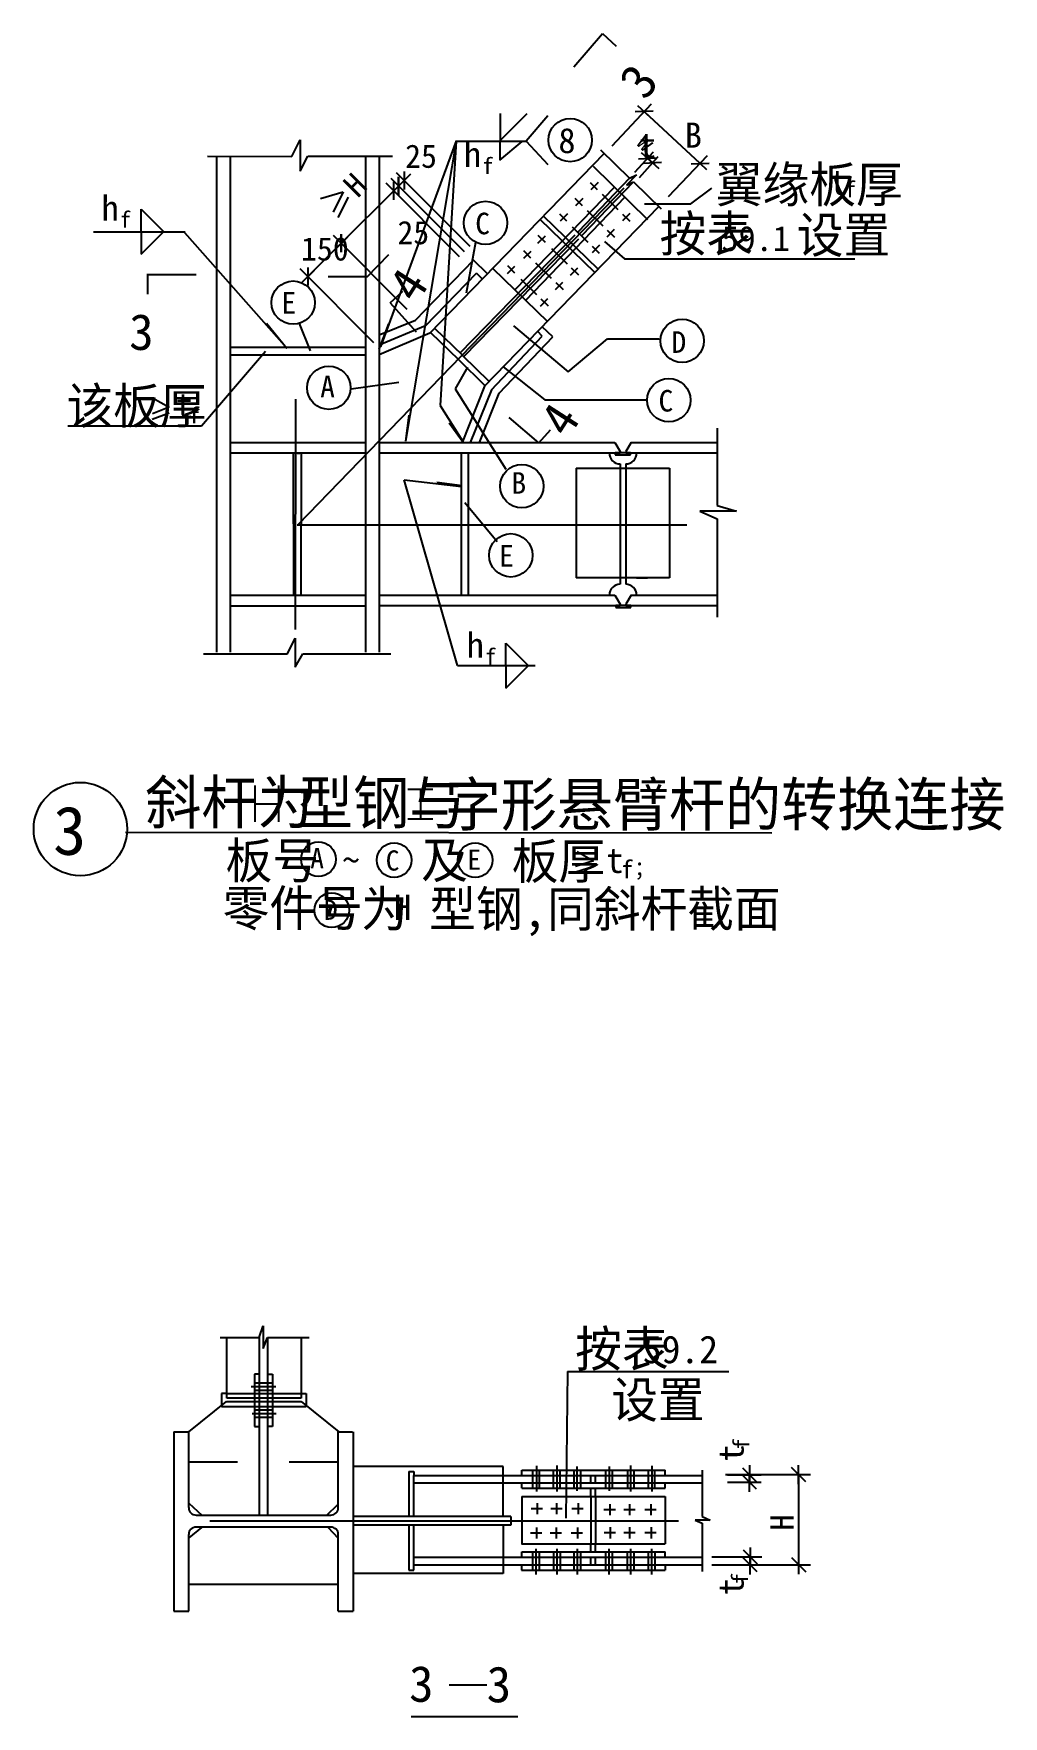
# Model space of a CAD drawing. Header units: metres. Extents: x 1283 to 9945, y 6084 to 12694.
# Drawn here: x 7247 to 9945, y 7917 to 12601 of the extents above; entities that cross this region are included whole.
import ezdxf

# ---------------------------------------------------------------- set-up
doc = ezdxf.new("R2010")
doc.units = ezdxf.units.M
for name, color, linetype in [('BOR', 3, 'Continuous'), ('CENTER', 7, 'Continuous'), ('FRAMING', 2, 'Continuous'), ('HIDDEN', 3, 'Continuous'), ('Z', 4, 'Continuous')]:
    doc.layers.add(name, color=color, linetype=linetype)

# ---------------------------------------------------------------- blocks, each defined once
blk = doc.blocks.new('CC')
blk.add_line((-24.24, 0), (24.24, 0))
at = {"layer": 'FRAMING', "color": 6}
blk.add_line((-17.83, -17.83), (17.83, 17.83), dxfattribs=at)

msp = doc.modelspace()

# ---------------------------------------------------------------- linework, layer by layer
for p, q in [((8544.39, 12304.04), (8619.64, 12379.21)), ((8544.39, 12378.67), (8544.39, 12304.04)), ((8677.07, 12372.17), (8617.41, 12302.25)), ((8856.51, 12288.38), (8965.92, 12406.08)), ((8963.29, 12367.6), (8927.75, 12400.58)), ((8946.25, 12383.41), (9100.52, 12240.23)), ((7965.05, 12259.17), (7988.31, 12305.25)), ((7988.31, 12305.25), (7988.31, 12217.86)), ((8422, 12302.53), (8211.72, 11729.31)), ((8421.89, 12302.25), (8280.95, 11466.4)), ((8422.34, 12301.42), (8377.72, 11565.66)), ((8421.83, 12302.25), (8617.41, 12302.25)), ((8543.62, 12300.67), (8543.62, 12248.91)), ((8543.62, 12248.91), (8605.85, 12300.67)), ((8617.41, 12302.25), (8677.35, 12237.25)), ((8824.13, 12277.66), (8904.89, 12199.01)), ((7730.71, 12260.05), (7965.05, 12259.17)), ((7988.31, 12217.86), (8009.81, 12260.05)), ((8009.81, 12260.05), (8245.02, 12260.05)), ((8919.11, 12215.23), (8970.92, 12271.82)), ((8932.52, 12200.61), (8984.62, 12258.81)), ((8954, 12254.53), (8953.26, 12255.2)), ((8954.75, 12253.86), (8968.74, 12241.24)), ((8969.49, 12240.57), (8970.23, 12239.9)), ((9013.32, 12148.12), (9121.66, 12261.53)), ((8431.9, 11979.79), (8227.57, 12184.69)), ((8445.37, 11993.33), (8241.09, 12198.17)), ((8460.82, 12008.85), (8256.6, 12213.64)), ((8277.79, 12192.4), (8262.28, 12176.93)), ((8278.5, 12193.1), (8279.2, 12193.81)), ((8924.15, 12207.65), (8896.06, 12179.36)), ((8896.06, 12179.36), (8915.75, 12188.34)), ((8904.89, 12199.01), (8924.15, 12207.65)), ((8915.75, 12188.34), (8992.57, 12113.61)), ((8045.21, 12141.95), (8107.73, 12160.95)), ((8107.73, 12160.95), (8079.63, 12103.69)), ((8121.51, 12146.12), (8093.42, 12088.86)), ((8248.05, 12162.74), (8103.3, 12018.4)), ((8248.05, 12162.74), (8247.34, 12162.03)), ((8262.28, 12176.93), (8248.76, 12163.45)), ((8261.57, 12176.22), (8260.86, 12175.52)), ((8262.99, 12177.64), (8263.69, 12178.34)), ((9074.87, 12127.65), (9133.67, 12171.17)), ((7545.93, 12049.59), (7545.93, 12112.83)), ((7545.93, 12112.83), (7608.96, 12049.59)), ((8946.38, 12127.65), (9074.87, 12127.65)), ((7413.62, 12049.04), (7668.02, 12049.04)), ((7545.93, 12050.65), (7545.93, 11987.41)), ((7545.93, 11987.41), (7608.96, 12050.65)), ((7952.31, 11724.66), (7667.65, 12046.37)), ((8101.88, 12016.98), (8010.3, 11925.66)), ((8286.31, 11833.46), (8081.41, 12038.93)), ((8476.5, 12019.3), (8449.83, 11878.42)), ((8835.13, 12022.3), (8890.53, 11974.42)), ((8193.68, 11740.36), (7988.41, 11946.2)), ((8890.53, 11974.42), (9531.71, 11974.42)), ((7985.38, 11794.57), (8015.86, 11718.42)), ((8581.6, 11787.47), (8733.68, 11660.01)), ((7891.39, 11716.28), (7713.42, 11508.61)), ((8733.68, 11660.01), (8843.25, 11751.52)), ((8843.25, 11751.52), (8987.16, 11751.52)), ((8453.64, 11672.82), (8419.35, 11611.9)), ((8553.16, 11673.1), (8669.27, 11581.59)), ((8129.77, 11611.9), (8263.13, 11630.93)), ((8419.35, 11611.9), (8560.32, 11388.34)), ((8764.11, 11581.59), (8950.54, 11581.59)), ((8377.72, 11565.66), (8440, 11467.65)), ((7713.42, 11508.61), (7342.27, 11508.61)), ((9148.75, 11502.62), (9148.75, 11287.84)), ((8277.47, 11358.71), (8436.82, 11340.34)), ((8426.37, 10841.88), (8277.47, 11358.71)), ((8446.42, 11295.78), (8536.43, 11187.55)), ((9202.48, 11271.74), (9100.4, 11271.74)), ((9100.4, 11271.74), (9148.75, 11250.26)), ((9148.75, 11287.84), (9202.48, 11271.74)), ((9148.75, 11250.26), (9148.75, 10976.42)), ((7952.65, 10874.64), (7974.31, 10918.5)), ((7974.31, 10918.5), (7974.31, 10837.06)), ((7719.14, 10874.64), (7952.65, 10874.64)), ((7974.31, 10837.06), (7995.8, 10874.64)), ((7995.8, 10874.64), (8240.31, 10874.64)), ((8560.57, 10841.28), (8560.57, 10904.51)), ((8560.57, 10904.51), (8623.61, 10841.28)), ((8426.37, 10841.88), (8641.79, 10841.88)), ((8560.57, 10779.1), (8623.61, 10842.33)), ((8560.57, 10842.33), (8560.57, 10779.1)), ((8759.22, 10324.19), (8804.44, 10298.55)), ((8804.44, 10298.55), (8754.33, 10282.68)), ((8805.66, 10282.68), (8755.55, 10266.81)), ((7874.27, 8971.77), (7885.37, 9003.41)), ((7885.37, 9003.41), (7885.37, 8940.79)), ((7765.88, 8971.77), (7874.27, 8971.77)), ((7783.38, 8971.77), (7783.32, 8802.17)), ((7885.37, 8940.79), (7897.24, 8971.77)), ((7897.24, 8971.77), (8013.44, 8971.77)), ((7991.48, 8971.77), (7991.41, 8802.17)), ((8731.74, 8877.02), (8727.27, 8468.11)), ((8731.7, 8876.77), (9180.49, 8876.77)), ((7769, 8815.58), (7769, 8778.96)), ((7783.33, 8815.58), (7769, 8815.58)), ((7851.64, 8834.81), (7920.89, 8834.81)), ((7861.08, 8845.08), (7910.64, 8845.08)), ((7861.08, 8824.65), (7910.64, 8824.65)), ((8005.43, 8815.58), (8005.43, 8778.96)), ((7678.14, 8709.09), (7783.67, 8793.01)), ((7783.67, 8793.01), (7991.17, 8793.01)), ((7990.88, 8802.08), (7784.39, 8802.08)), ((7861.08, 8769.78), (7910.64, 8769.78)), ((7991.17, 8793.01), (8095.74, 8708.41)), ((7854.8, 8759.57), (7921.39, 8759.57)), ((7861.08, 8749.34), (7910.64, 8749.34)), ((9107.09, 8601.76), (9107.09, 8473.37)), ((9172.05, 8589.51), (9408.23, 8589.51)), ((9177.68, 8588.89), (9271.24, 8588.89)), ((9238.24, 8589.99), (9238.24, 8591.09)), ((9238.24, 8588.89), (9238.24, 8568.29)), ((9375.23, 8588.41), (9375.23, 8339.94)), ((9177.68, 8568.29), (9271.24, 8568.29)), ((9238.24, 8567.19), (9238.24, 8566.09)), ((9129.4, 8463.05), (9086.95, 8463.05)), ((9086.95, 8463.05), (9107.09, 8454.1)), ((9107.09, 8473.37), (9129.4, 8463.05)), ((9107.09, 8454.1), (9107.09, 8319.45)), ((9133.96, 8360.49), (9273.11, 8360.49)), ((9133.96, 8338.42), (9273.11, 8338.42)), ((9172.05, 8338.84), (9408.23, 8338.84)), ((9240.11, 8361.59), (9240.11, 8362.69)), ((9240.11, 8338.42), (9240.11, 8360.49)), ((9240.11, 8337.32), (9240.11, 8336.22))]:
    msp.add_line(p, q)
for points in [[(7895.06, 11795.44), (7951.47, 11725.39)], [(8234.26, 11793.23), (8207.04, 11723.17)], [(8290.27, 11539.29), (8281.44, 11466.47)], [(8402.59, 11517.64), (8439.36, 11467.19)], [(8368.19, 11352.14), (8438.91, 11342.85)]]:
    msp.add_lwpolyline(points)
for centre, radius in [((8739.45, 12304.78), 60.34), ((8504.02, 12074.11), 60.34), ((7968.75, 11852.23), 60.34), ((9051.02, 11745.89), 60.37), ((8067.99, 11615.46), 60.34), ((9013.86, 11580.59), 60.34), ((8604.82, 11341.36), 60.34), ((8574.34, 11148.81), 60.34), ((8039.19, 10302.79), 48.28), ((8249.6, 10300.28), 48.3), ((8475.17, 10300.35), 48.3), ((8076.12, 10160.78), 48.3)]:
    msp.add_circle(centre, radius)
at = {"layer": 'BOR'}
msp.add_circle((7376.67, 10386.81), 129.85, dxfattribs=at)
at = {"layer": 'CENTER'}
for p, q in [((7983.26, 11235.43), (8889.52, 12171.77)), ((7974.96, 11583.12), (7974.38, 10941.89)), ((7980.23, 11233.4), (9064.21, 11233.4)), ((7736.6, 8460.82), (9041.04, 8460.82))]:
    msp.add_line(p, q, dxfattribs=at)
at = {"layer": 'FRAMING'}
for p, q in [((8749.65, 12509.19), (8829.6, 12601.1)), ((8829.6, 12601.1), (8867.22, 12566.02)), ((8970.72, 12385.03), (8920.31, 12383.15)), ((7755.5, 12260.05), (7755.5, 10879.34)), ((7793.33, 12260.05), (7793.33, 10879.34)), ((8170.18, 12260.05), (8170.18, 10879.34)), ((8208.02, 12260.05), (8208.02, 10879.34)), ((8349.11, 11767.39), (8834.16, 12267.89)), ((8803.2, 12231.82), (8954.85, 12084.11)), ((8815.91, 12166.36), (8795.99, 12186.17)), ((8817.15, 12186.5), (8796.8, 12166.04)), ((8773.49, 12122.11), (8753.57, 12141.93)), ((8774.3, 12141.82), (8753.98, 12121.39)), ((8828.95, 12154.05), (8872.56, 12111.35)), ((8501.43, 11619.29), (8985.74, 12120.25)), ((8730.26, 12078.92), (8710.34, 12098.74)), ((8731.88, 12099.45), (8711.57, 12079.02)), ((8763.66, 12131.68), (8763.44, 12131.9)), ((8786.46, 12108.96), (8830.07, 12066.26)), ((8905.65, 12100.33), (8885.51, 12079.66)), ((8885.53, 12098.77), (8905.65, 12079.17)), ((8670.46, 12019.45), (8650.77, 12039.49)), ((8745.09, 12063.54), (8788.7, 12020.84)), ((8861.99, 12055.5), (8841.89, 12034.87)), ((8842.3, 12054.38), (8862.43, 12034.78)), ((8852.03, 12044.71), (8852.25, 12044.49)), ((8610.65, 11975.64), (8631.2, 11995.84)), ((8630.36, 11976.34), (8610.67, 11996.38)), ((8649.93, 12017.95), (8670.48, 12038.14)), ((8687.16, 12003.01), (8730.77, 11960.31)), ((8800.42, 12009.87), (8820.55, 11990.26)), ((8820.92, 12011.82), (8800.82, 11991.18)), ((8174.25, 11924.41), (8235.32, 11986.36)), ((8309.51, 11803.55), (8470.42, 11970.85)), ((8509.46, 11932.02), (8470.42, 11970.85)), ((8524.4, 11947.36), (8676.4, 11799.31)), ((8565.21, 11933.14), (8585.8, 11953.36)), ((8585.36, 11934.26), (8565.67, 11954.3)), ((8643.23, 11962.79), (8686.84, 11920.09)), ((8740.74, 11928.57), (8760.6, 11949.44)), ((8741.91, 11949.13), (8762.26, 11929.76)), ((7561.58, 11930.33), (7699.23, 11930.33)), ((7563.41, 11929.62), (7563.41, 11875.7)), ((8174.38, 11924.3), (8065.87, 11924.3)), ((8337.05, 11787.93), (8479.1, 11934.21)), ((8495.05, 11918.92), (8479.1, 11934.21)), ((8602.18, 11917.37), (8645.79, 11874.67)), ((8699.06, 11888.63), (8718.92, 11909.5)), ((8699.44, 11908.35), (8719.79, 11888.97)), ((8238.81, 11851.65), (8273.87, 11884.62)), ((8657.28, 11842.52), (8677.18, 11863.43)), ((8658.08, 11862.69), (8678.43, 11843.32)), ((8238.81, 11851.65), (8310.99, 11771.28)), ((8208.02, 11762.28), (8309.51, 11803.55)), ((8337.05, 11787.93), (8208.02, 11734.32)), ((8349.11, 11767.39), (8208.02, 11706.67)), ((8350.72, 11769.05), (8428.39, 11693.81)), ((8362.3, 11781), (8440.01, 11705.73)), ((8520.44, 11609.6), (8661.95, 11759.3)), ((8661.95, 11759.3), (8649.31, 11771.86)), ((8691.13, 11756.68), (8661.91, 11785.28)), ((8674.45, 11773), (8674.68, 11773.23)), ((8169.36, 11727.35), (7793.33, 11727.35)), ((8541.7, 11600.53), (8691.13, 11756.68)), ((7793.33, 11706.97), (8169.36, 11706.97)), ((8502.92, 11620.83), (8429.61, 11692.62)), ((8514.49, 11632.8), (8441.22, 11704.55)), ((8501.43, 11619.29), (8439, 11463.01)), ((8520.44, 11609.6), (8461.43, 11463.01)), ((8487.29, 11463.01), (8541.7, 11600.53)), ((8652.42, 11462.36), (8570.01, 11532.19)), ((8652.42, 11462.36), (8684.37, 11498.34)), ((7793.8, 11462.62), (8169.19, 11462.62)), ((7793.8, 11433.73), (8169.19, 11433.73)), ((7979.92, 11433.53), (7972.35, 11433.53)), ((7979.92, 11433.53), (7987.48, 11433.53)), ((8208.02, 11463.01), (8863.96, 11463.01)), ((8208.02, 11433.75), (8878.63, 11433.75)), ((8436.18, 11433.75), (8436.18, 11038.23)), ((8456.94, 11038.23), (8456.94, 11433.75)), ((8863.96, 11463.01), (8878.63, 11438)), ((8907.38, 11433.75), (8865.07, 11433.75)), ((8865.07, 11433.75), (8865.07, 11428.64)), ((8878.63, 11438), (8878.63, 11433.75)), ((8908.8, 11463.01), (8894.13, 11438)), ((8894.13, 11438), (8894.13, 11433.75)), ((8894.28, 11433.75), (9148.75, 11433.75)), ((8907.38, 11428.64), (8907.38, 11433.75)), ((8908.8, 11463.01), (9148.75, 11463.01)), ((8756, 11391.16), (8756, 11086.09)), ((8756, 11391.16), (9015.63, 11391.16)), ((8865.07, 11428.64), (8907.38, 11428.64)), ((8878.63, 11403.25), (8878.63, 11390.76)), ((8894.13, 11403.23), (8894.13, 11390.76)), ((9015.63, 11391.16), (9015.63, 11086.09)), ((9015.63, 11086.09), (8756, 11086.09)), ((8878.63, 11086.14), (8878.63, 11068.44)), ((8894.13, 11086.14), (8894.13, 11068.44)), ((8924.3, 11086.09), (8954.74, 11086.09)), ((7793.42, 11037.89), (8170.46, 11037.89)), ((7793.42, 11008.64), (8170.46, 11008.64)), ((8208.02, 11038.23), (8863.96, 11038.23)), ((8208.02, 11008.98), (8878.63, 11008.98)), ((8863.96, 11038.23), (8878.63, 11013.23)), ((8908.44, 11008.98), (8866.13, 11008.98)), ((8866.13, 11008.98), (8866.13, 11003.86)), ((8878.63, 11013.23), (8878.63, 11008.98)), ((8908.8, 11038.23), (8894.13, 11013.23)), ((8894.13, 11013.23), (8894.13, 11008.98)), ((8894.13, 11008.98), (9148.75, 11008.98)), ((8908.44, 11003.86), (8908.44, 11008.98)), ((8908.8, 11038.23), (9148.75, 11038.23)), ((8866.13, 11003.86), (8908.44, 11003.86)), ((7861.79, 10507.97), (7861.79, 10406.78)), ((7927.83, 10507.97), (7927.83, 10406.78)), ((8357.38, 10497.11), (8287.93, 10497.11)), ((8322.77, 10497.11), (8322.77, 10414.56)), ((7861.79, 10456.64), (7927.83, 10456.64)), ((8357.38, 10414.56), (8287.93, 10414.56)), ((7502.61, 10378.4), (9300.82, 10376.65)), ((7991.1, 8815.58), (8005.43, 8815.58)), ((7636.52, 8709.09), (7677.44, 8709.09)), ((7636.52, 8709.09), (7636.52, 8209.74)), ((7678.14, 8497.62), (7678.14, 8709.09)), ((8094.31, 8709.09), (8133.92, 8709.09)), ((8094.31, 8497.62), (8094.31, 8709.09)), ((8135.93, 8709.09), (8135.93, 8209.74)), ((7814.32, 8624.34), (7679.21, 8624.34)), ((8093.3, 8624.34), (7957.71, 8624.34)), ((8553.51, 8612.12), (8135.93, 8612.12)), ((8551.61, 8587.57), (8809.79, 8587.57)), ((8553.51, 8474.55), (8553.51, 8612.12)), ((8604.57, 8587.48), (8604.57, 8601.61)), ((8604.57, 8601.61), (9003.65, 8601.61)), ((8645.52, 8614.43), (8645.52, 8542.6)), ((8702.36, 8614.74), (8702.36, 8542.92)), ((8758.35, 8612.45), (8758.35, 8544.01)), ((8797.3, 8566.76), (8797.3, 8587.57)), ((8809.79, 8587.57), (9106.59, 8587.57)), ((8809.79, 8566.76), (8809.79, 8587.57)), ((8847.62, 8612.45), (8847.62, 8544.01)), ((8907.28, 8614.74), (8907.28, 8542.92)), ((8966.56, 8614.43), (8966.56, 8542.6)), ((9003.65, 8587.48), (9003.65, 8601.61)), ((8550.54, 8566.76), (8809.79, 8566.76)), ((8604.63, 8529.09), (8604.63, 8397.08)), ((8604.63, 8529.09), (9004.26, 8529.09)), ((8604.85, 8552.21), (8604.85, 8566.37)), ((8604.85, 8552.21), (9003.38, 8552.21)), ((8797.3, 8528.41), (8797.3, 8552.82)), ((8809.79, 8566.76), (9106.35, 8566.76)), ((8809.79, 8528.58), (8809.79, 8552.86)), ((9003.38, 8552.21), (9003.38, 8566.37)), ((9004.26, 8529.09), (9004.26, 8397.08)), ((7678.21, 8509.9), (7715.08, 8476.27)), ((8062.92, 8476.27), (8093.38, 8506.7)), ((8630.64, 8495.49), (8662.39, 8495.49)), ((8647.32, 8510.14), (8647.32, 8479.24)), ((8647.48, 8495.05), (8647.49, 8494.72)), ((8685.84, 8495.49), (8717.53, 8495.49)), ((8701.84, 8510.14), (8701.84, 8479.24)), ((8702, 8495.05), (8702, 8494.72)), ((8744.15, 8495.49), (8775.84, 8495.49)), ((8761.42, 8510.14), (8761.42, 8479.24)), ((8761.58, 8495.05), (8761.59, 8494.72)), ((8833.5, 8492.65), (8865.24, 8492.65)), ((8850.17, 8507.3), (8850.17, 8476.4)), ((8850.34, 8492.21), (8850.34, 8491.88)), ((8888.69, 8492.65), (8920.38, 8492.65)), ((8904.69, 8507.3), (8904.69, 8476.4)), ((8904.85, 8492.21), (8904.85, 8491.88)), ((8947, 8492.65), (8978.69, 8492.65)), ((8964.27, 8507.3), (8964.27, 8476.4)), ((8964.44, 8492.21), (8964.44, 8491.88)), ((7713.48, 8442.65), (7678.21, 8413.83)), ((7698.95, 8476.81), (8073.5, 8476.81)), ((8073.5, 8443.52), (7698.95, 8443.52)), ((8066.13, 8442.65), (8093.38, 8413.83)), ((8574.69, 8472.68), (8135.93, 8472.68)), ((8574.69, 8449.14), (8135.93, 8449.14)), ((8553.51, 8448.1), (8553.51, 8314.68)), ((8574.69, 8472.68), (8574.69, 8449.14)), ((8645.62, 8442.4), (8645.62, 8411.49)), ((8700.13, 8442.4), (8700.13, 8411.49)), ((8759.72, 8442.4), (8759.72, 8411.49)), ((8850.37, 8442.87), (8850.37, 8411.97)), ((8904.88, 8442.87), (8904.88, 8411.97)), ((8964.47, 8442.87), (8964.47, 8411.97)), ((7678.14, 8209.74), (7678.14, 8422.71)), ((8094.31, 8209.74), (8094.31, 8422.71)), ((8603.97, 8397.08), (9004.26, 8397.08)), ((8628.94, 8427.74), (8660.69, 8427.74)), ((8645.78, 8427.31), (8645.78, 8426.97)), ((8684.14, 8427.74), (8715.83, 8427.74)), ((8700.3, 8427.31), (8700.3, 8426.97)), ((8742.45, 8427.74), (8774.14, 8427.74)), ((8759.88, 8427.31), (8759.88, 8426.97)), ((8797.3, 8374.2), (8797.3, 8395.52)), ((8809.79, 8374.19), (8809.79, 8396.43)), ((8833.69, 8428.22), (8865.44, 8428.22)), ((8850.53, 8427.78), (8850.53, 8427.45)), ((8888.89, 8428.22), (8920.58, 8428.22)), ((8905.05, 8427.78), (8905.05, 8427.45)), ((8947.2, 8428.22), (8978.89, 8428.22)), ((8964.63, 8427.78), (8964.63, 8427.45)), ((8551.61, 8359.71), (8809.79, 8359.71)), ((8552.69, 8338.9), (8809.79, 8338.9)), ((8604.38, 8338.93), (8604.38, 8323.81)), ((8604.57, 8359.3), (8604.57, 8374.42)), ((8604.57, 8374.42), (9003.65, 8374.42)), ((8643.77, 8382.98), (8643.77, 8311.34)), ((8702.2, 8382.97), (8702.2, 8311.34)), ((8758.85, 8382.97), (8758.85, 8311.34)), ((8797.3, 8338.9), (8797.3, 8359.51)), ((8809.79, 8359.71), (9107.09, 8359.71)), ((8809.79, 8338.9), (8809.79, 8359.71)), ((8809.79, 8338.9), (9107.09, 8338.9)), ((8847.11, 8382.97), (8847.11, 8311.34)), ((8907.43, 8382.97), (8907.43, 8311.34)), ((8965.86, 8382.98), (8965.86, 8311.34)), ((9003.65, 8359.3), (9003.65, 8374.42)), ((9003.84, 8338.93), (9003.84, 8323.81)), ((8553.51, 8314.68), (8135.93, 8314.68)), ((8604.38, 8323.81), (9003.84, 8323.81)), ((7679.82, 8284.5), (8094.29, 8284.5)), ((7636.52, 8209.74), (7678.14, 8209.74)), ((8094.31, 8209.74), (8135.93, 8209.74)), ((8297.16, 7916.65), (8593.69, 7916.65)), ((8301.61, 7916.65), (8594.07, 7916.65))]:
    msp.add_line(p, q, dxfattribs=at)
for centre, radius, start, end in [((8878.51, 11433.6), 30.35, 179.71, 270.23), ((8894.04, 11433.6), 30.37, 270.17, 0.28), ((8878.76, 11038.31), 30.14, 90.25, 180.14), ((8894.14, 11038.31), 30.14, 359.86, 90.02), ((7698.95, 8497.62), 20.81, 180, 270), ((8073.5, 8497.62), 20.81, 270, 0), ((7698.95, 8422.71), 20.81, 90, 180), ((8073.5, 8422.71), 20.81, 0, 90)]:
    msp.add_arc(centre, radius, start, end, dxfattribs=at)
at = {"layer": 'HIDDEN'}
for p, q in [((8762.3, 12050.25), (8905.33, 12199.3)), ((8773.14, 12039.69), (8915.75, 12188.34)), ((8862.91, 12173.66), (8585.43, 11887.91)), ((8891.39, 12145.92), (8615.65, 11858.48)), ((8664.75, 12094.13), (8816.65, 11946.18)), ((8433.18, 11712.34), (8753.09, 12040.79)), ((8655.55, 12084.67), (8807.45, 11936.72)), ((8598.01, 11859.88), (8763.93, 12030.23)), ((8443.28, 11702.54), (8598.01, 11859.88)), ((8571.6, 11854.61), (8587.17, 11870.44)), ((7969.01, 11433.53), (7969.67, 11038.11)), ((7990.82, 11433.53), (7990.17, 11038.11)), ((8878.63, 11390.76), (8878.63, 11086.14)), ((8894.13, 11390.76), (8894.13, 11086.14)), ((7874.6, 8972.45), (7874.6, 8477.42)), ((7897.26, 8971.77), (7897, 8477.42)), ((7861.37, 8869.33), (7861.37, 8723.63)), ((7874.69, 8869.33), (7861.37, 8869.33)), ((7897.54, 8869.33), (7910.86, 8869.33)), ((7910.86, 8869.33), (7910.86, 8723.63)), ((7783.33, 8815.58), (7991.1, 8815.58)), ((7769, 8778.96), (8005.43, 8778.96)), ((7861.37, 8723.63), (7874.69, 8723.63)), ((7910.86, 8723.63), (7897.54, 8723.63)), ((8290.47, 8598.3), (8290.47, 8472.68)), ((8290.47, 8598.3), (8304.24, 8598.3)), ((8303.79, 8587.57), (8551.61, 8587.57)), ((8303.79, 8587.57), (8303.79, 8472.68)), ((8304.24, 8598.3), (8304.24, 8587.83)), ((8635.13, 8601.37), (8635.13, 8552.1)), ((8653.47, 8601.37), (8653.47, 8552.1)), ((8692.63, 8601.76), (8692.63, 8552.49)), ((8710.98, 8601.76), (8710.98, 8552.49)), ((8749.53, 8601.76), (8749.53, 8552.49)), ((8767.88, 8601.76), (8767.88, 8552.49)), ((8838.09, 8601.76), (8838.09, 8552.49)), ((8856.44, 8601.76), (8856.44, 8552.49)), ((8898.65, 8601.76), (8898.65, 8552.49)), ((8917, 8601.76), (8917, 8552.49)), ((8956.16, 8601.37), (8956.16, 8552.1)), ((8974.5, 8601.37), (8974.5, 8552.1)), ((8303.79, 8566.76), (8550.54, 8566.76)), ((8797.3, 8528.75), (8797.3, 8396.73)), ((8809.79, 8528.71), (8809.79, 8396.7)), ((8290.47, 8448.1), (8290.47, 8323.41)), ((8303.79, 8448.1), (8303.79, 8338.9)), ((8303.79, 8359.71), (8551.61, 8359.71)), ((8303.79, 8338.9), (8552.69, 8338.9)), ((8304.24, 8323.41), (8304.24, 8338.78)), ((8634.47, 8372.9), (8634.47, 8323.64)), ((8652.81, 8372.9), (8652.81, 8323.64)), ((8692.88, 8373.3), (8692.88, 8323.81)), ((8711.22, 8373.3), (8711.22, 8323.81)), ((8749.53, 8373.3), (8749.53, 8323.81)), ((8767.88, 8373.3), (8767.88, 8323.81)), ((8838.09, 8373.3), (8838.09, 8323.81)), ((8856.44, 8373.3), (8856.44, 8323.81)), ((8898.41, 8373.3), (8898.41, 8323.81)), ((8916.75, 8373.3), (8916.75, 8323.81)), ((8956.82, 8372.9), (8956.82, 8323.64)), ((8975.16, 8372.9), (8975.16, 8323.64)), ((8290.47, 8323.41), (8304.24, 8323.41))]:
    msp.add_line(p, q, dxfattribs=at)
at = {"layer": 'Z'}
for p, q in [((7577.35, 11587.56), (7624.07, 11561)), ((8669.27, 11581.59), (8764.11, 11581.59)), ((7623.67, 11544.92), (7576.64, 11526.61)), ((7624.07, 11561), (7577.03, 11542.68)), ((8402.95, 8004.1), (8490.65, 8004.1)), ((8420.24, 8004.1), (8507.94, 8004.1))]:
    msp.add_line(p, q, dxfattribs=at)

# ---------------------------------------------------------------- block references
for p, rotation in [((8954.75, 12253.86), 317.95), ((8968.74, 12241.24), 137.95), ((9101.26, 12239.55), 317.14), ((8248.76, 12163.45), 44.92), ((8248.76, 12163.45), 44.92), ((8262.28, 12176.93), 44.92), ((8262.28, 12176.93), 224.92), ((8277.79, 12192.4), 224.92), ((8102.59, 12017.69), 224.92), ((8102.59, 12017.69), 44.92), ((8009.6, 11924.95), 224.92)]:
    msp.add_blockref('CC', p, dxfattribs=dict(rotation=rotation))
at = {"xscale": 1.1, "yscale": 1.1, "zscale": 1.1}
for p, rotation in [((9238.24, 8588.89), 270), ((9238.24, 8568.29), 90), ((9375.23, 8589.51), 90), ((9240.11, 8360.49), 270), ((9240.11, 8338.42), 90), ((9375.23, 8338.84), 270)]:
    msp.add_blockref('CC', p, dxfattribs=dict(at, rotation=rotation))

# ---------------------------------------------------------------- texts
at = {"attachment_point": 1}
for s, insert, char_height in [('\\A1;t', (8931.05, 12325.27), 70), ('\\A1;B', (9058.37, 12353.59), 70), ('25', (8280.31, 12292.54), 65), ('25', (8258.87, 12079.9), 65), ('150', (7990.69, 12034.49), 65)]:
    msp.add_mtext(s, dxfattribs=dict(at, insert=insert, char_height=char_height))
at = {"layer": 'FRAMING'}
for s, rotation, p in [('3', 53.3, (8949.05, 12412.15)), ('4', 57.35, (8312.48, 11846.42)), ('4', 57.35, (8734.02, 11471.47))]:
    msp.add_text(s, height=100, rotation=rotation, dxfattribs=at).set_placement(p)
msp.add_text('3', height=135, dxfattribs=at).set_placement((7301.13, 10315))
at = {"layer": 'HIDDEN'}
msp.add_text('H', height=65, rotation=45, dxfattribs=at).set_placement((8148.23, 12141.31))
at = {"layer": 'Z'}
for s, height, p in [('8', 70, (8706.82, 12268.51)), ('h', 70, (8443.79, 12230.03)), ('f', 45, (8495.12, 12210.62)), ('翼缘板厚', 100, (9144.71, 12131.28)), ('t', 70, (9462.73, 12152.26)), ('f', 45, (9503.92, 12145.15)), ('h', 70, (7435.5, 12080.66)), ('f', 45, (7486.82, 12061.25)), ('C', 60, (8475.5, 12042.63)), ('按表', 100, (8988.39, 11994.47)), ('设置', 100, (9370.1, 11990.75)), ('59.1', 70, (9160.43, 11995.81)), ('E', 60, (7936.54, 11821.74)), ('3', 100, (7512.51, 11720.62)), ('D', 60, (9021.69, 11712.46)), ('该板厚', 100, (7337.79, 11515.1)), ('A', 60, (8044.04, 11588.54)), ('t', 70, (7641.97, 11530.87)), ('C', 60, (8985.34, 11549.11)), ('f', 45, (7678.96, 11515.95)), ('B', 60, (8576.3, 11320.21)), ('E', 60, (8541.93, 11117.32)), ('h', 70, (8451.62, 10863.85)), ('f', 45, (8502.95, 10844.44)), ('斜杆为', 120, (7557.29, 10401.3)), ('型钢与', 120, (7979.68, 10399.73)), ('字形悬臂杆的转换连接', 120, (8390.42, 10395.46)), ('板号', 100, (7780.67, 10249.14)), ('及', 100, (8325.14, 10249.84)), ('板厚', 100, (8576.91, 10247.69)), ('A', 56, (8016.38, 10277.6)), ('~', 70, (8105.97, 10265.42)), ('C', 56.03, (8226.31, 10271.25)), ('E', 56.03, (8453.4, 10273.61)), ('t', 70, (8839.83, 10264.52)), ('f', 50, (8880.99, 10249.48)), (';', 50, (8915.6, 10258.21)), ('零件号', 100, (7772.54, 10116.75)), ('为', 100, (8158.21, 10114.55)), ('型钢,同斜杆截面', 100, (8347.19, 10114.55)), ('D', 56.03, (8054.35, 10134.03)), ('H', 70, (8249.63, 10134.03)), ('按表', 100, (8753.54, 8890.05)), ('59.2', 77, (8941.55, 8899.71)), ('设置', 100, (8853.74, 8748.13)), ('3', 100, (8291.32, 7957.13)), ('3', 100, (8507.12, 7955.79))]:
    msp.add_text(s, height=height, dxfattribs=at).set_placement(p)
for s, height, rotation, p in [('w', 50, 313.85, (8921.15, 12294.34)), ('t', 70, 90, (9222.2, 8625.7)), ('f', 45, 90, (9238, 8659.4)), ('H', 65, 90, (9361.4, 8434.28)), ('t', 70, 90, (9222.2, 8253.68)), ('f', 45, 90, (9233.87, 8284.34))]:
    msp.add_text(s, height=height, rotation=rotation, dxfattribs=at).set_placement(p)

doc.saveas('drawing.dxf')
